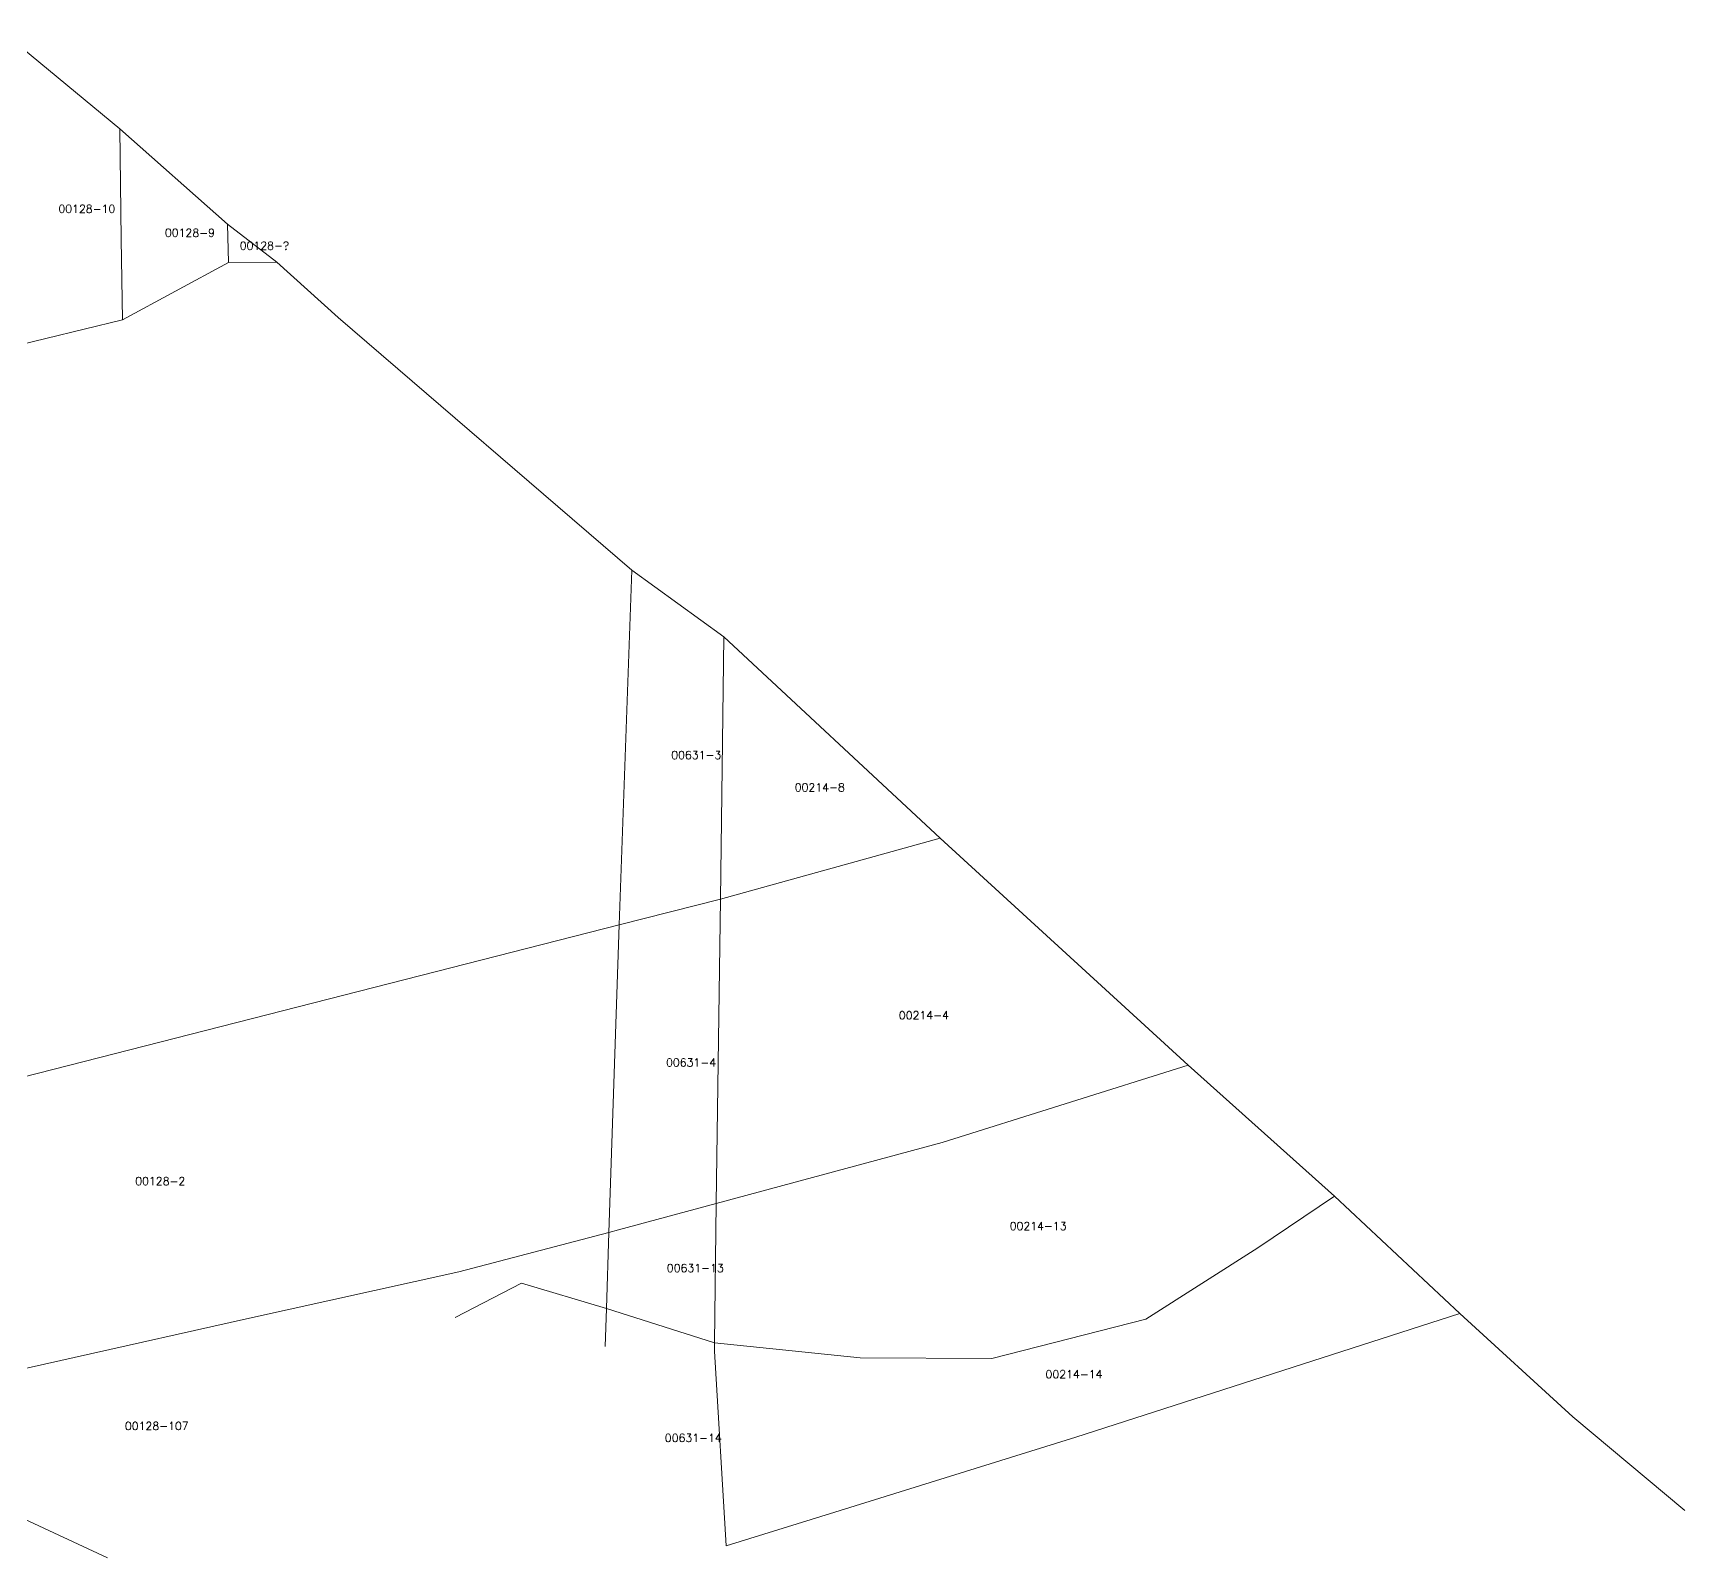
# Model space of a CAD drawing. Header units: metres. Extents: x 7516441 to 7517060, y 4691974 to 4692461.
# Drawn here: x 7516853.6 to 7517060, y 4691973.9 to 4692164.5 of the extents above; entities that cross this region are included whole.
import ezdxf

# ---------------------------------------------------------------- set-up
doc = ezdxf.new("R2010")
doc.units = ezdxf.units.M
doc.layers.add('Nr-Kojshi', color=251, linetype='Continuous', lineweight=0)
doc.layers.add('Parc-Kojshi', color=251, linetype='Continuous', lineweight=0)
doc.styles.get("Standard").update_dxf_attribs({"font": 'simplex.shx'})

msp = doc.modelspace()

# ---------------------------------------------------------------- linework, layer by layer
at = {"layer": 'Parc-Kojshi'}
for points in [[(7516864.42, 4692152.55), (7516849.96, 4692164.51)], [(7516877.88, 4692140.64), (7516864.42, 4692152.55)], [(7516864.42, 4692152.55), (7516864.61, 4692138.77)], [(7516877.99, 4692135.83), (7516877.88, 4692140.64)], [(7516884.04, 4692135.86), (7516877.88, 4692140.64)], [(7516864.61, 4692138.77), (7516864.75, 4692128.67)], [(7516877.99, 4692135.83), (7516864.75, 4692128.67)], [(7516884.04, 4692135.86), (7516877.99, 4692135.83)], [(7516891.7, 4692128.96), (7516884.04, 4692135.86)], [(7516928.4, 4692097.37), (7516891.7, 4692128.96)], [(7516864.75, 4692128.67), (7516850.39, 4692125.19)], [(7516926.82, 4692053.06), (7516928.4, 4692097.37)], [(7516939.91, 4692089.06), (7516928.4, 4692097.37)], [(7516939.91, 4692089.06), (7516939.48, 4692056.28)], [(7516966.94, 4692063.88), (7516939.91, 4692089.06)], [(7516966.94, 4692063.88), (7516939.48, 4692056.28)], [(7516997.97, 4692035.52), (7516966.94, 4692063.88)], [(7516939.48, 4692056.28), (7516926.82, 4692053.06)], [(7516939.48, 4692056.28), (7516938.97, 4692018.24)], [(7516926.82, 4692053.06), (7516808.24, 4692022.77)], [(7516925.55, 4692014.62), (7516926.82, 4692053.06)], [(7516997.97, 4692035.52), (7516967.2, 4692025.88)], [(7517016.24, 4692019.14), (7516997.97, 4692035.52)], [(7516967.2, 4692025.88), (7516938.97, 4692018.24)], [(7516938.97, 4692018.24), (7516926.76, 4692014.94)], [(7516938.97, 4692018.24), (7516938.74, 4692000.83)], [(7517016.24, 4692019.14), (7517006.67, 4692012.7)], [(7517031.92, 4692004.49), (7517016.24, 4692019.14)], [(7516925.55, 4692014.62), (7516906.79, 4692009.72)], [(7516925.25, 4692005.13), (7516925.55, 4692014.62)], [(7516926.76, 4692014.94), (7516925.55, 4692014.62)], [(7517006.67, 4692012.7), (7516992.67, 4692003.77)], [(7516906.79, 4692009.72), (7516880.26, 4692003.83)], [(7516914.64, 4692008.27), (7516906.34, 4692004)], [(7516925.25, 4692005.13), (7516914.64, 4692008.27)], [(7516925.09, 4692000.38), (7516925.25, 4692005.13)], [(7516938.74, 4692000.83), (7516925.25, 4692005.13)], [(7516880.26, 4692003.83), (7516858.73, 4691998.99)], [(7516992.67, 4692003.77), (7516973.41, 4691998.86)], [(7517031.92, 4692004.49), (7516983.89, 4691989.06)], [(7517046.02, 4691991.6), (7517031.92, 4692004.49)], [(7516938.74, 4692000.83), (7516938.73, 4691999.79)], [(7516956.94, 4691998.95), (7516938.74, 4692000.83)], [(7516858.73, 4691998.99), (7516833.83, 4691993.4)], [(7516938.73, 4691999.79), (7516940.21, 4691975.45)], [(7516973.41, 4691998.86), (7516956.94, 4691998.95)], [(7517060.04, 4691979.86), (7517046.02, 4691991.6)], [(7516983.89, 4691989.06), (7516953.8, 4691979.67)], [(7516837.81, 4691985.61), (7516862.89, 4691973.95)], [(7516953.8, 4691979.67), (7516940.21, 4691975.45)]]:
    msp.add_lwpolyline(points, dxfattribs=at)

# ---------------------------------------------------------------- texts
at = {"layer": 'Nr-Kojshi'}
for s, p in [('00128-10', (7516856.75, 4692142.04)), ('00128-9', (7516870.06, 4692139.05)), ('00128-?', (7516879.41, 4692137.43)), ('00631-3', (7516933.34, 4692073.78)), ('00214-8', (7516948.78, 4692069.74)), ('00214-4', (7516961.79, 4692041.26)), ('00631-4', (7516932.69, 4692035.36)), ('00128-2', (7516866.35, 4692020.54)), ('00214-13', (7516975.64, 4692014.92)), ('00631-13', (7516932.79, 4692009.67)), ('00214-14', (7516980.12, 4691996.4)), ('00128-107', (7516865.06, 4691989.94)), ('00631-14', (7516932.54, 4691988.45))]:
    msp.add_text(s, height=1, dxfattribs=at).set_placement(p)

doc.saveas('drawing.dxf')
